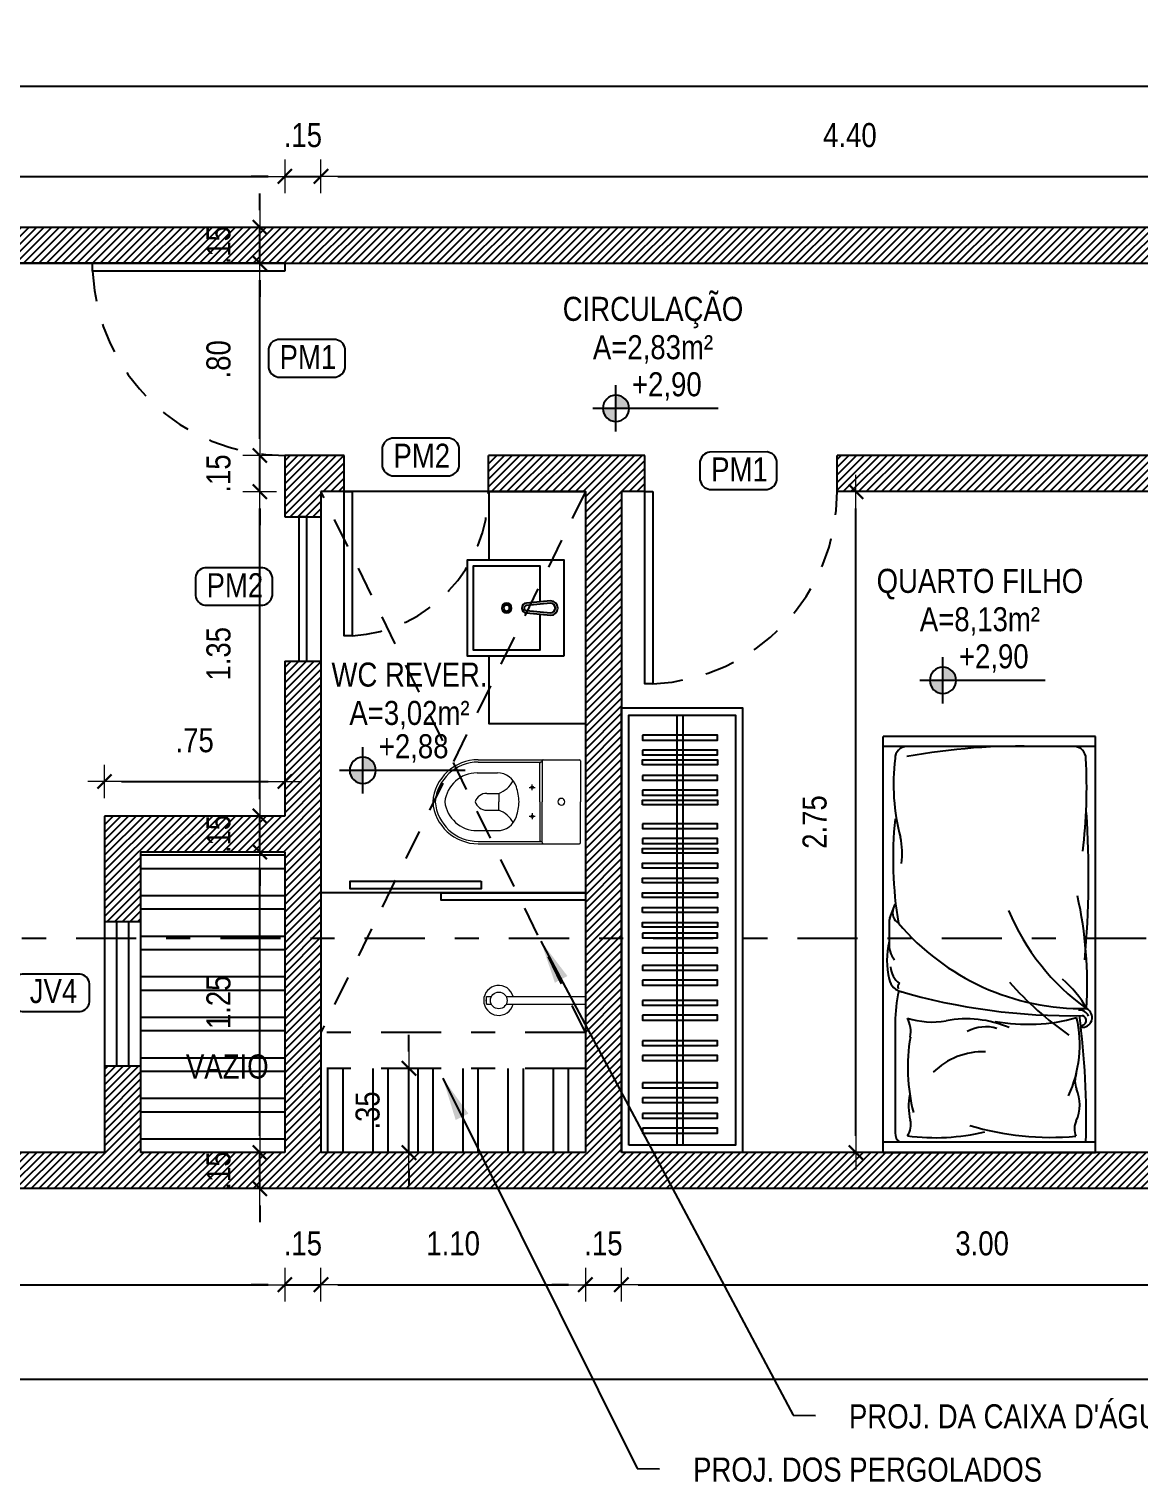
# Model space of a CAD drawing. Extents: x -263 to -176, y -135 to 681.
# Drawn here: x -226.71 to -222.09, y 646.46 to 652.5 of the extents above; entities that cross this region are included whole.
import ezdxf
from ezdxf.enums import TextEntityAlignment as Align

# ---------------------------------------------------------------- set-up
doc = ezdxf.new("R2010")
doc.units = 0
doc.header["$MEASUREMENT"] = 0
doc.header["$PDSIZE"] = -5
doc.linetypes.add('DASHDOT2', pattern=[0.5, 0.25, -0.125, 0, -0.125])
doc.linetypes.add('HIDDEN2', pattern=[0.1875, 0.125, -0.0625])
doc.layers.get('0').update_dxf_attribs({"linetype": 'CONTINUOUS'})
doc.layers.get('Defpoints').update_dxf_attribs({"linetype": 'CONTINUOUS'})
for name, color, linetype in [('003', 3, 'CONTINUOUS'), ('AR-MOB', 252, 'CONTINUOUS'), ('ARREDI_attrezzature', 175, 'CONTINUOUS'), ('COTA', 7, 'CONTINUOUS'), ('DIVERSOS', 1, 'CONTINUOUS'), ('E-hatch', 8, 'CONTINUOUS'), ('E-txt-g', 3, 'CONTINUOUS'), ('LAYER7', 4, 'CONTINUOUS'), ('MOB', 251, 'CONTINUOUS')]:
    doc.layers.add(name, color=color, linetype=linetype)
for name, color, linetype, lineweight in [('E-Cta-W', 7, 'CONTINUOUS', 20), ('E-Lay-9', 9, 'CONTINUOUS', 9), ('E-Pen-C', 4, 'CONTINUOUS', 15), ('E-Pen-G', 3, 'CONTINUOUS', 30), ('E-Txt-W', 7, 'CONTINUOUS', 20)]:
    doc.layers.add(name, color=color, linetype=linetype, lineweight=lineweight)
doc.styles.add('F2', font='swissc.ttf')
doc.styles.add('REG60', font='romans.shx', dxfattribs={"width": 0.8, "height": 0.15})
doc.styles.add('REG80', font='romans.shx', dxfattribs={"width": 0.8, "height": 0.2})
doc.dimstyles.new('DIMENSION-1', dxfattribs={"dimtxt": 0.11, "dimasz": 0.07, "dimexe": 1, "dimexo": 0, "dimgap": 0.12, "dimtad": 1, "dimzin": 7, "dimdsep": 46, "dimtxsty": 'F2', "dimblk1": 'TRACO', "dimblk2": 'TRACO', "dimsah": 1, "dimcen": 1, "dimse1": 1, "dimse2": 1, "dimclrd": 256, "dimclre": 256, "dimclrt": 6, "dimadec": 0, "dimazin": 0, "dimtfac": 1, "dimtix": 1, "dimtmove": 2, "dimatfit": 3, "dimldrblk": 'TRACO', "dimfxl": 1, "dimtolj": 1, "dimtzin": 0, "dimarcsym": 0})
doc.dimstyles.get("Standard").update_dxf_attribs({"dimtxt": 0.18, "dimasz": 0.18, "dimexe": 0.18, "dimexo": 0.0625, "dimgap": 0.09, "dimtad": 0, "dimtih": 1, "dimtoh": 1, "dimdec": 4, "dimzin": 0, "dimdsep": 46, "dimtxsty": 'Standard', "dimcen": 0.09, "dimadec": 0, "dimazin": 0, "dimtfac": 1, "dimtdec": 4, "dimtofl": 0, "dimtmove": 0, "dimatfit": 3, "dimfxl": 1, "dimtolj": 1, "dimtzin": 0, "dimarcsym": 0})

# ---------------------------------------------------------------- blocks, each defined once
blk = doc.blocks.new('TRACO')
at = {"layer": 'E-Pen-C'}
for p, q in [((0, 1), (0, -1)), ((-1, 0), (1, 0))]:
    blk.add_line(p, q, dxfattribs=at)
at = {"layer": 'E-Pen-G'}
blk.add_line((-0.424, -0.424), (0.424, 0.424), dxfattribs=at)
blk = doc.blocks.new('*D386')
at = {"color": 4, "lineweight": -2}
blk.add_line((-228.6213, 647.2806), (-225.7113, 647.2806), dxfattribs=at)
at = {"layer": 'Defpoints', "color": 0, "linetype": 'Continuous'}
for p in [(-228.6913, 647.8305), (-225.6413, 647.8305), (-225.6413, 647.2806)]:
    blk.add_point(p, dxfattribs=at)
at = {"color": 4, "linetype": 'Continuous', "lineweight": -2, "xscale": 0.07, "yscale": 0.07, "zscale": 0.07, "rotation": 180}
blk.add_blockref('TRACO', (-228.6913, 647.2806), dxfattribs=at)
at = {"color": 4, "linetype": 'Continuous', "lineweight": -2, "xscale": 0.07, "yscale": 0.07, "zscale": 0.07}
blk.add_blockref('TRACO', (-225.6413, 647.2806), dxfattribs=at)
at = {"color": 4, "linetype": 'Continuous', "insert": (-227.1663, 647.4519), "char_height": 0.1, "attachment_point": 5, "style": 'F2'}
blk.add_mtext('\\A1;3.05', dxfattribs=at)
blk = doc.blocks.new('*D387')
at = {"color": 4, "lineweight": -2}
for p, q in [((-225.7113, 647.2806), (-225.7813, 647.2806)), ((-225.6413, 647.2806), (-225.4913, 647.2806)), ((-225.4213, 647.2806), (-225.3513, 647.2806))]:
    blk.add_line(p, q, dxfattribs=at)
at = {"layer": 'Defpoints', "color": 0, "linetype": 'Continuous'}
for p in [(-225.6413, 647.8305), (-225.4913, 647.8305), (-225.4913, 647.2806)]:
    blk.add_point(p, dxfattribs=at)
at = {"color": 4, "linetype": 'Continuous', "lineweight": -2, "xscale": 0.07, "yscale": 0.07, "zscale": 0.07}
blk.add_blockref('TRACO', (-225.6413, 647.2806), dxfattribs=at)
at = {"color": 4, "linetype": 'Continuous', "lineweight": -2, "xscale": 0.07, "yscale": 0.07, "zscale": 0.07, "rotation": 180}
blk.add_blockref('TRACO', (-225.4913, 647.2806), dxfattribs=at)
at = {"color": 4, "linetype": 'Continuous', "insert": (-225.5663, 647.452), "char_height": 0.1, "attachment_point": 5, "style": 'F2'}
blk.add_mtext('\\A1;.15', dxfattribs=at)
blk = doc.blocks.new('*D388')
at = {"color": 4, "lineweight": -2}
blk.add_line((-225.4213, 647.2806), (-224.4613, 647.2806), dxfattribs=at)
at = {"layer": 'Defpoints', "color": 0, "linetype": 'Continuous'}
for p in [(-225.4913, 647.8305), (-224.3913, 647.8305), (-224.3913, 647.2806)]:
    blk.add_point(p, dxfattribs=at)
at = {"color": 4, "linetype": 'Continuous', "lineweight": -2, "xscale": 0.07, "yscale": 0.07, "zscale": 0.07, "rotation": 180}
blk.add_blockref('TRACO', (-225.4913, 647.2806), dxfattribs=at)
at = {"color": 4, "linetype": 'Continuous', "lineweight": -2, "xscale": 0.07, "yscale": 0.07, "zscale": 0.07}
blk.add_blockref('TRACO', (-224.3913, 647.2806), dxfattribs=at)
at = {"color": 4, "linetype": 'Continuous', "insert": (-224.9413, 647.452), "char_height": 0.1, "attachment_point": 5, "style": 'F2'}
blk.add_mtext('\\A1;1.10', dxfattribs=at)
blk = doc.blocks.new('*D389')
at = {"color": 4, "lineweight": -2}
for p, q in [((-224.4613, 647.2806), (-224.5313, 647.2806)), ((-224.3913, 647.2806), (-224.2413, 647.2806)), ((-224.1713, 647.2806), (-224.1013, 647.2806))]:
    blk.add_line(p, q, dxfattribs=at)
at = {"layer": 'Defpoints', "color": 0, "linetype": 'Continuous'}
for p in [(-224.3913, 647.8305), (-224.2413, 647.8305), (-224.2413, 647.2806)]:
    blk.add_point(p, dxfattribs=at)
at = {"color": 4, "linetype": 'Continuous', "lineweight": -2, "xscale": 0.07, "yscale": 0.07, "zscale": 0.07}
blk.add_blockref('TRACO', (-224.3913, 647.2806), dxfattribs=at)
at = {"color": 4, "linetype": 'Continuous', "lineweight": -2, "xscale": 0.07, "yscale": 0.07, "zscale": 0.07, "rotation": 180}
blk.add_blockref('TRACO', (-224.2413, 647.2806), dxfattribs=at)
at = {"color": 4, "linetype": 'Continuous', "insert": (-224.3163, 647.452), "char_height": 0.1, "attachment_point": 5, "style": 'F2'}
blk.add_mtext('\\A1;.15', dxfattribs=at)
blk = doc.blocks.new('*D390')
at = {"color": 4, "lineweight": -2}
blk.add_line((-224.1713, 647.2806), (-221.3113, 647.2806), dxfattribs=at)
at = {"layer": 'Defpoints', "color": 0, "linetype": 'Continuous'}
for p in [(-224.2413, 647.8305), (-221.2413, 647.8305), (-221.2413, 647.2806)]:
    blk.add_point(p, dxfattribs=at)
at = {"color": 4, "linetype": 'Continuous', "lineweight": -2, "xscale": 0.07, "yscale": 0.07, "zscale": 0.07, "rotation": 180}
blk.add_blockref('TRACO', (-224.2413, 647.2806), dxfattribs=at)
at = {"color": 4, "linetype": 'Continuous', "lineweight": -2, "xscale": 0.07, "yscale": 0.07, "zscale": 0.07}
blk.add_blockref('TRACO', (-221.2413, 647.2806), dxfattribs=at)
at = {"color": 4, "linetype": 'Continuous', "insert": (-222.7413, 647.4519), "char_height": 0.1, "attachment_point": 5, "style": 'F2'}
blk.add_mtext('\\A1;3.00', dxfattribs=at)
blk = doc.blocks.new('*D404')
at = {"color": 4, "lineweight": -2}
blk.add_line((-228.6213, 651.8916), (-225.7113, 651.8916), dxfattribs=at)
at = {"layer": 'Defpoints', "color": 0, "linetype": 'Continuous'}
for p in [(-225.6413, 651.8916), (-228.6913, 651.5305), (-225.6413, 650.7305)]:
    blk.add_point(p, dxfattribs=at)
at = {"color": 4, "linetype": 'Continuous', "lineweight": -2, "xscale": 0.07, "yscale": 0.07, "zscale": 0.07, "rotation": 180}
blk.add_blockref('TRACO', (-228.6913, 651.8916), dxfattribs=at)
at = {"color": 4, "linetype": 'Continuous', "lineweight": -2, "xscale": 0.07, "yscale": 0.07, "zscale": 0.07}
blk.add_blockref('TRACO', (-225.6413, 651.8916), dxfattribs=at)
at = {"color": 4, "linetype": 'Continuous', "insert": (-227.1663, 652.0628), "char_height": 0.1, "attachment_point": 5, "style": 'F2'}
blk.add_mtext('\\A1;3.05', dxfattribs=at)
blk = doc.blocks.new('*D405')
at = {"color": 4, "lineweight": -2}
for p, q in [((-225.7113, 651.8916), (-225.7813, 651.8916)), ((-225.6413, 651.8916), (-225.4913, 651.8916)), ((-225.4213, 651.8916), (-225.3513, 651.8916))]:
    blk.add_line(p, q, dxfattribs=at)
at = {"layer": 'Defpoints', "color": 0, "linetype": 'Continuous'}
for p in [(-225.4913, 651.8916), (-225.6413, 650.7305), (-225.4913, 650.5805)]:
    blk.add_point(p, dxfattribs=at)
at = {"color": 4, "linetype": 'Continuous', "lineweight": -2, "xscale": 0.07, "yscale": 0.07, "zscale": 0.07}
blk.add_blockref('TRACO', (-225.6413, 651.8916), dxfattribs=at)
at = {"color": 4, "linetype": 'Continuous', "lineweight": -2, "xscale": 0.07, "yscale": 0.07, "zscale": 0.07, "rotation": 180}
blk.add_blockref('TRACO', (-225.4913, 651.8916), dxfattribs=at)
at = {"color": 4, "linetype": 'Continuous', "insert": (-225.5663, 652.0629), "char_height": 0.1, "attachment_point": 5, "style": 'F2'}
blk.add_mtext('\\A1;.15', dxfattribs=at)
blk = doc.blocks.new('*D406')
at = {"color": 4, "lineweight": -2}
blk.add_line((-225.4213, 651.8916), (-221.1613, 651.8916), dxfattribs=at)
at = {"layer": 'Defpoints', "color": 0, "linetype": 'Continuous'}
for p in [(-221.0913, 651.8916), (-225.4913, 650.5805), (-221.0913, 649.9305)]:
    blk.add_point(p, dxfattribs=at)
at = {"color": 4, "linetype": 'Continuous', "lineweight": -2, "xscale": 0.07, "yscale": 0.07, "zscale": 0.07, "rotation": 180}
blk.add_blockref('TRACO', (-225.4913, 651.8916), dxfattribs=at)
at = {"color": 4, "linetype": 'Continuous', "lineweight": -2, "xscale": 0.07, "yscale": 0.07, "zscale": 0.07}
blk.add_blockref('TRACO', (-221.0913, 651.8916), dxfattribs=at)
at = {"color": 4, "linetype": 'Continuous', "insert": (-223.2913, 652.0628), "char_height": 0.1, "attachment_point": 5, "style": 'F2'}
blk.add_mtext('\\A1;4.40', dxfattribs=at)
blk = doc.blocks.new('*D413')
at = {"color": 4, "lineweight": -2}
blk.add_line((-228.7713, 652.2677), (-213.2113, 652.2677), dxfattribs=at)
at = {"layer": 'Defpoints', "color": 0, "linetype": 'Continuous'}
for p in [(-213.1413, 652.2677), (-228.8413, 651.6805), (-213.1413, 651.6805)]:
    blk.add_point(p, dxfattribs=at)
at = {"color": 4, "linetype": 'Continuous', "lineweight": -2, "xscale": 0.07, "yscale": 0.07, "zscale": 0.07, "rotation": 180}
blk.add_blockref('TRACO', (-228.8413, 652.2677), dxfattribs=at)
at = {"color": 4, "linetype": 'Continuous', "lineweight": -2, "xscale": 0.07, "yscale": 0.07, "zscale": 0.07}
blk.add_blockref('TRACO', (-213.1413, 652.2677), dxfattribs=at)
at = {"color": 4, "linetype": 'Continuous', "insert": (-220.9913, 652.439), "char_height": 0.1, "attachment_point": 5, "style": 'F2'}
blk.add_mtext('\\A1;15.70', dxfattribs=at)
blk = doc.blocks.new('*D414')
at = {"color": 4, "lineweight": -2}
blk.add_line((-213.2113, 646.8867), (-228.7713, 646.8867), dxfattribs=at)
at = {"layer": 'Defpoints', "color": 0, "linetype": 'Continuous'}
for p in [(-228.8413, 647.6805), (-213.1413, 647.6805), (-228.8413, 646.8867)]:
    blk.add_point(p, dxfattribs=at)
at = {"color": 4, "linetype": 'Continuous', "lineweight": -2, "xscale": 0.07, "yscale": 0.07, "zscale": 0.07, "rotation": 180}
blk.add_blockref('TRACO', (-228.8413, 646.8867), dxfattribs=at)
at = {"color": 4, "linetype": 'Continuous', "lineweight": -2, "xscale": 0.07, "yscale": 0.07, "zscale": 0.07}
blk.add_blockref('TRACO', (-213.1413, 646.8867), dxfattribs=at)
at = {"color": 4, "linetype": 'Continuous', "insert": (-220.9913, 647.058), "char_height": 0.1, "attachment_point": 5, "style": 'F2'}
blk.add_mtext('\\A1;15.70', dxfattribs=at)
blk = doc.blocks.new('vaso-s')
at = {"color": 8}
for start, end in [(0, 180), (180, 0)]:
    blk.add_arc((0.08, 0), 0.0143, start, end, dxfattribs=at)
at = {"layer": 'E-Lay-9', "color": 8}
for p, q in [((0, 0.17), (0, 0)), ((0.4256, 0.175), (0.005, 0.175)), ((0.16, 0.17), (0.16, 0.17)), ((0.16, 0.17), (0.16, 0)), ((0.4256, 0.165), (0.165, 0.165)), ((0.17, 0), (0.17, 0.16)), ((0.2013, 0.0479), (0.2013, 0.0722)), ((0.4306, 0.12), (0.3459, 0.12)), ((0.2134, 0.06), (0.1891, 0.06)), ((0.3406, 0.035), (0.3406, 0)), ((0.3906, 0.035), (0.3406, 0.035)), ((0, -0.17), (0, 0)), ((0.16, -0.17), (0.16, 0)), ((0.17, 0), (0.17, -0.1601)), ((0.2134, -0.06), (0.1891, -0.06)), ((0.2013, -0.0479), (0.2013, -0.0722)), ((0.3406, -0.035), (0.3406, 0)), ((0.3906, -0.035), (0.3406, -0.035)), ((0.4306, -0.12), (0.3459, -0.12)), ((0.4256, -0.175), (0.005, -0.175)), ((0.16, -0.17), (0.16, -0.17)), ((0.4256, -0.165), (0.165, -0.165))]:
    blk.add_line(p, q, dxfattribs=at)
for centre in [(0.2013, 0.06), (0.2013, -0.06)]:
    blk.add_circle(centre, 0.005, dxfattribs=at)
for centre, radius, start, end in [((0.005, 0.17), 0.005, 90, 180), ((0.155, 0.17), 0.005, 0, 90), ((0.165, 0.17), 0.00495, 180, 270), ((0.165, 0.16), 0.00495, 0, 90), ((0.4256, -0.015), 0.19, 4.52806, 90), ((0.4256, -0.015), 0.18, 4.78019, 90), ((0.518, -0.015), 0.2624, 163.03545, 176.7233), ((0.3459, 0.0375), 0.0825, 90, 163.03545), ((0.3754, 0.1358), 0.1066, 206.93947, 250.96472), ((0.4306, -0.015), 0.135, 6.37937, 90), ((0.3906, -0.015), 0.05, 17.4576, 90), ((0.518, 0.015), 0.2624, 183.2767, 196.96455), ((0.3754, -0.1358), 0.1066, 109.03528, 153.06053), ((0.3906, 0.015), 0.05, 270, 342.5424), ((0.4256, 0.015), 0.19, 270, 355.47194), ((0.4256, 0.015), 0.18, 270, 355.21981), ((0.4306, 0.015), 0.135, 270, 353.62063), ((0.3459, -0.0375), 0.0825, 196.96455, 270), ((0.005, -0.17), 0.005, 180, 270), ((0.155, -0.17), 0.005, 270, 0), ((0.165, -0.17), 0.00495, 90, 180), ((0.165, -0.1601), 0.00495, 270, 0)]:
    blk.add_arc(centre, radius, start, end, dxfattribs=at)
blk = doc.blocks.new('Chuveiro')
at = {"layer": 'E-Lay-9', "color": 8}
for p, q in [((-0.0311, 0.0156), (-0.3604, 0.0156)), ((0.0509, 0.0156), (0.0311, 0.0156)), ((0.0509, 0.0156), (0.0509, -0.0156)), ((-0.0311, -0.0156), (-0.3604, -0.0156)), ((0.0509, -0.0156), (0.0311, -0.0156))]:
    blk.add_line(p, q, dxfattribs=at)
blk.add_circle((0, 0), 0.0348, dxfattribs=at)
for centre, radius, start, end in [((0, 0), 0.0624, 194.4775, 165.5225), ((0.0093, 0), 0.0444, 339.42663, 20.57337)]:
    blk.add_arc(centre, radius, start, end, dxfattribs=at)
blk = doc.blocks.new('CUBA QUADRADA-flat-4-flat-1')
at = {"layer": 'MOB'}
blk.add_lwpolyline([(0, -0.2), (0.4, -0.2), (0.4, 0.2), (0, 0.2)], close=True, dxfattribs=at)
blk.add_lwpolyline([(0.1, -0.0255), (0.1, -0.175), (0.375, -0.175), (0.375, 0.175), (0.1, 0.175), (0.1, 0.0255)], dxfattribs=at)
for points in [[(0.155, -0.02), (0.055, -0.03, -1), (0.055, 0.03), (0.155, 0.02, -1)], [(0.155, -0.01), (0.055, -0.02, -1), (0.055, 0.02), (0.155, 0.01, -1)]]:
    blk.add_lwpolyline(points, format="xyb", close=True, dxfattribs=at)
for radius in [0.02, 0.0125]:
    blk.add_circle((0.2375, 0), radius, dxfattribs=at)
blk = doc.blocks.new('*D430')
at = {"color": 4, "lineweight": -2}
for p, q in [((-225.1255, 648.2505), (-225.1255, 648.3205)), ((-225.1255, 647.8305), (-225.1255, 648.1805)), ((-225.1255, 647.7605), (-225.1255, 647.6905))]:
    blk.add_line(p, q, dxfattribs=at)
at = {"layer": 'Defpoints', "color": 0, "linetype": 'Continuous'}
for p in [(-225.4913, 648.1805), (-225.1255, 648.1805), (-225.4913, 647.8305)]:
    blk.add_point(p, dxfattribs=at)
at = {"color": 4, "linetype": 'Continuous', "lineweight": -2, "xscale": 0.07, "yscale": 0.07, "zscale": 0.07}
for p, rotation in [((-225.1255, 648.1805), 270), ((-225.1255, 647.8305), 90)]:
    blk.add_blockref('TRACO', p, dxfattribs=dict(at, rotation=rotation))
at = {"color": 4, "linetype": 'Continuous', "insert": (-225.2967, 648.0055), "char_height": 0.1, "attachment_point": 5, "rotation": 90, "style": 'F2'}
blk.add_mtext('\\A1;.35', dxfattribs=at)
blk = doc.blocks.new('TXT-AMB75')
at = {"layer": 'E-txt-g', "style": 'REG80', "width": 0.8, "flags": 8}
blk.add_attdef('TXT', text='', height=0.2, dxfattribs=at).set_placement((0.0055, 0.2964), align=Align.CENTER)
at = {"layer": 'E-Txt-W', "style": 'REG60', "width": 0.8, "flags": 8}
blk.add_attdef('TXT', text='', height=0.15, dxfattribs=at).set_placement((0.0055, 0.0271), align=Align.CENTER)
blk = doc.blocks.new('NIVEL')
at = {"layer": 'DIVERSOS'}
h = blk.add_hatch(color=7, dxfattribs=at)
h.paths.add_polyline_path([(0, 0.137, 0.414214), (-0.137, 0), (0, 0)])
h.paths.add_polyline_path([(0, 0), (0, -0.137, 0.414214), (0.137, 0)])
at = {"layer": 'DIVERSOS', "color": 7}
for p, q in [((0, 0.242), (0, -0.242)), ((1.067, 0), (-0.242, 0))]:
    blk.add_line(p, q, dxfattribs=at)
blk.add_circle((0, 0), 0.137, dxfattribs=at)
blk = doc.blocks.new('*D321')
at = {"color": 4, "lineweight": -2}
blk.add_line((-223.2662, 647.9005), (-223.2662, 650.5105), dxfattribs=at)
at = {"layer": 'Defpoints', "color": 0, "linetype": 'Continuous'}
for p in [(-223.2662, 650.5805), (-223.1144, 650.5805), (-223.1529, 647.8305)]:
    blk.add_point(p, dxfattribs=at)
at = {"color": 4, "linetype": 'Continuous', "lineweight": -2, "xscale": 0.07, "yscale": 0.07, "zscale": 0.07}
for p, rotation in [((-223.2662, 650.5805), 90), ((-223.2662, 647.8305), 270)]:
    blk.add_blockref('TRACO', p, dxfattribs=dict(at, rotation=rotation))
at = {"color": 4, "linetype": 'Continuous', "insert": (-223.4376, 649.2055), "char_height": 0.1, "attachment_point": 5, "rotation": 90, "style": 'F2'}
blk.add_mtext('\\A1;2.75', dxfattribs=at)
blk = doc.blocks.new('*D533')
at = {"color": 4, "lineweight": -2}
for p, q in [((-225.7454, 647.9005), (-225.7454, 647.9705)), ((-225.7454, 647.6805), (-225.7454, 647.8305)), ((-225.7454, 647.6105), (-225.7454, 647.5405))]:
    blk.add_line(p, q, dxfattribs=at)
at = {"layer": 'Defpoints', "color": 0, "linetype": 'Continuous'}
for p in [(-225.7566, 647.8305), (-225.7454, 647.8305), (-225.7566, 647.6805)]:
    blk.add_point(p, dxfattribs=at)
at = {"color": 4, "linetype": 'Continuous', "lineweight": -2, "xscale": 0.07, "yscale": 0.07, "zscale": 0.07}
for p, rotation in [((-225.7454, 647.8305), 270), ((-225.7454, 647.6805), 90)]:
    blk.add_blockref('TRACO', p, dxfattribs=dict(at, rotation=rotation))
at = {"color": 4, "linetype": 'Continuous', "insert": (-225.9168, 647.7555), "char_height": 0.1, "attachment_point": 5, "rotation": 90, "style": 'F2'}
blk.add_mtext('\\A1;.15', dxfattribs=at)
blk = doc.blocks.new('*D534')
at = {"color": 4, "lineweight": -2}
blk.add_line((-225.7454, 647.9005), (-225.7454, 649.0105), dxfattribs=at)
at = {"layer": 'Defpoints', "color": 0, "linetype": 'Continuous'}
for p in [(-225.7454, 649.0805), (-225.6413, 649.0805), (-225.7566, 647.8305)]:
    blk.add_point(p, dxfattribs=at)
at = {"color": 4, "linetype": 'Continuous', "lineweight": -2, "xscale": 0.07, "yscale": 0.07, "zscale": 0.07}
for p, rotation in [((-225.7454, 649.0805), 90), ((-225.7454, 647.8305), 270)]:
    blk.add_blockref('TRACO', p, dxfattribs=dict(at, rotation=rotation))
at = {"color": 4, "linetype": 'Continuous', "insert": (-225.9168, 648.4555), "char_height": 0.1, "attachment_point": 5, "rotation": 90, "style": 'F2'}
blk.add_mtext('\\A1;1.25', dxfattribs=at)
blk = doc.blocks.new('*D535')
at = {"color": 4, "lineweight": -2}
for p, q in [((-225.7454, 649.3005), (-225.7454, 649.3705)), ((-225.7454, 649.0805), (-225.7454, 649.2305)), ((-225.7454, 649.0105), (-225.7454, 648.9405))]:
    blk.add_line(p, q, dxfattribs=at)
at = {"layer": 'Defpoints', "color": 0, "linetype": 'Continuous'}
for p in [(-225.7454, 649.2305), (-225.6413, 649.2305), (-225.6413, 649.0805)]:
    blk.add_point(p, dxfattribs=at)
at = {"color": 4, "linetype": 'Continuous', "lineweight": -2, "xscale": 0.07, "yscale": 0.07, "zscale": 0.07}
for p, rotation in [((-225.7454, 649.2305), 270), ((-225.7454, 649.0805), 90)]:
    blk.add_blockref('TRACO', p, dxfattribs=dict(at, rotation=rotation))
at = {"color": 4, "linetype": 'Continuous', "insert": (-225.9168, 649.1555), "char_height": 0.1, "attachment_point": 5, "rotation": 90, "style": 'F2'}
blk.add_mtext('\\A1;.15', dxfattribs=at)
blk = doc.blocks.new('*D536')
at = {"color": 4, "lineweight": -2}
blk.add_line((-225.7454, 649.3005), (-225.7454, 650.5105), dxfattribs=at)
at = {"layer": 'Defpoints', "color": 0, "linetype": 'Continuous'}
for p in [(-225.7454, 650.5805), (-225.4913, 650.5805), (-225.6413, 649.2305)]:
    blk.add_point(p, dxfattribs=at)
at = {"color": 4, "linetype": 'Continuous', "lineweight": -2, "xscale": 0.07, "yscale": 0.07, "zscale": 0.07}
for p, rotation in [((-225.7454, 650.5805), 90), ((-225.7454, 649.2305), 270)]:
    blk.add_blockref('TRACO', p, dxfattribs=dict(at, rotation=rotation))
at = {"color": 4, "linetype": 'Continuous', "insert": (-225.9168, 649.9055), "char_height": 0.1, "attachment_point": 5, "rotation": 90, "style": 'F2'}
blk.add_mtext('\\A1;1.35', dxfattribs=at)
blk = doc.blocks.new('*D537')
at = {"color": 4, "lineweight": -2}
for p, q in [((-225.7454, 650.8005), (-225.7454, 650.8705)), ((-225.7454, 650.5805), (-225.7454, 650.7305)), ((-225.7454, 650.5105), (-225.7454, 650.4405))]:
    blk.add_line(p, q, dxfattribs=at)
at = {"layer": 'Defpoints', "color": 0, "linetype": 'Continuous'}
for p in [(-225.7454, 650.7305), (-225.5179, 650.7305), (-225.4913, 650.5805)]:
    blk.add_point(p, dxfattribs=at)
at = {"color": 4, "linetype": 'Continuous', "lineweight": -2, "xscale": 0.07, "yscale": 0.07, "zscale": 0.07}
for p, rotation in [((-225.7454, 650.7305), 270), ((-225.7454, 650.5805), 90)]:
    blk.add_blockref('TRACO', p, dxfattribs=dict(at, rotation=rotation))
at = {"color": 4, "linetype": 'Continuous', "insert": (-225.9168, 650.6555), "char_height": 0.1, "attachment_point": 5, "rotation": 90, "style": 'F2'}
blk.add_mtext('\\A1;.15', dxfattribs=at)
blk = doc.blocks.new('*D538')
at = {"color": 4, "lineweight": -2}
blk.add_line((-225.7454, 650.8005), (-225.7454, 651.4605), dxfattribs=at)
at = {"layer": 'Defpoints', "color": 0, "linetype": 'Continuous'}
for p in [(-225.7454, 651.5305), (-225.6413, 651.5305), (-225.5179, 650.7305)]:
    blk.add_point(p, dxfattribs=at)
at = {"color": 4, "linetype": 'Continuous', "lineweight": -2, "xscale": 0.07, "yscale": 0.07, "zscale": 0.07}
for p, rotation in [((-225.7454, 651.5305), 90), ((-225.7454, 650.7305), 270)]:
    blk.add_blockref('TRACO', p, dxfattribs=dict(at, rotation=rotation))
at = {"color": 4, "linetype": 'Continuous', "insert": (-225.9168, 651.1305), "char_height": 0.1, "attachment_point": 5, "rotation": 90, "style": 'F2'}
blk.add_mtext('\\A1;.80', dxfattribs=at)
blk = doc.blocks.new('*D539')
at = {"color": 4, "lineweight": -2}
for p, q in [((-225.7454, 651.7505), (-225.7454, 651.8205)), ((-225.7454, 651.5305), (-225.7454, 651.6805)), ((-225.7454, 651.4605), (-225.7454, 651.3905))]:
    blk.add_line(p, q, dxfattribs=at)
at = {"layer": 'Defpoints', "color": 0, "linetype": 'Continuous'}
for p in [(-225.7454, 651.6805), (-225.6413, 651.6805), (-225.6413, 651.5305)]:
    blk.add_point(p, dxfattribs=at)
at = {"color": 4, "linetype": 'Continuous', "lineweight": -2, "xscale": 0.07, "yscale": 0.07, "zscale": 0.07}
for p, rotation in [((-225.7454, 651.6805), 270), ((-225.7454, 651.5305), 90)]:
    blk.add_blockref('TRACO', p, dxfattribs=dict(at, rotation=rotation))
at = {"color": 4, "linetype": 'Continuous', "insert": (-225.9168, 651.6055), "char_height": 0.1, "attachment_point": 5, "rotation": 90, "style": 'F2'}
blk.add_mtext('\\A1;.15', dxfattribs=at)
blk = doc.blocks.new('*D540')
at = {"color": 4, "lineweight": -2}
blk.add_line((-226.3213, 649.3742), (-225.7113, 649.3742), dxfattribs=at)
at = {"layer": 'Defpoints', "color": 0, "linetype": 'Continuous'}
for p in [(-225.6413, 649.3742), (-226.3913, 649.2305), (-225.6413, 649.2305)]:
    blk.add_point(p, dxfattribs=at)
at = {"color": 4, "linetype": 'Continuous', "lineweight": -2, "xscale": 0.07, "yscale": 0.07, "zscale": 0.07, "rotation": 180}
blk.add_blockref('TRACO', (-226.3913, 649.3742), dxfattribs=at)
at = {"color": 4, "linetype": 'Continuous', "lineweight": -2, "xscale": 0.07, "yscale": 0.07, "zscale": 0.07}
blk.add_blockref('TRACO', (-225.6413, 649.3742), dxfattribs=at)
at = {"color": 4, "linetype": 'Continuous', "insert": (-226.0163, 649.5452), "char_height": 0.1, "attachment_point": 5, "style": 'F2'}
blk.add_mtext('\\A1;.75', dxfattribs=at)

msp = doc.modelspace()

# ---------------------------------------------------------------- hatches: boundary and pattern name
at = {"linetype": 'HIDDEN2'}
h = msp.add_hatch(dxfattribs=at)
h.set_pattern_fill('ANSI32', color=8, scale=0.45, angle=135, style=0)
h.paths.add_polyline_path([(-225.6413, 649.0805), (-226.2413, 649.0805), (-226.2413, 648.7917), (-226.2413, 648.7206), (-225.6413, 648.7206)])
h.paths.add_polyline_path([(-225.6413, 648.7206), (-226.2413, 648.7206), (-226.2413, 648.1917), (-226.2413, 647.8305), (-225.6413, 647.8305)])
h.paths.add_polyline_path([(-225.8115, 648.3131), (-225.8115, 648.595), (-226.0209, 648.595), (-226.0209, 648.3131)], flags=24)
h.paths.add_polyline_path([(-226.0788, 648.1098), (-225.7175, 648.1098), (-225.7175, 648.267), (-226.0788, 648.267)], flags=24)
h = msp.add_hatch(dxfattribs=at)
h.set_pattern_fill('ANSI32', color=8, scale=0.5, angle=45, style=0)
h.set_pattern_definition([(90, (-5.337, -84.47199), (-0.1875, 3e-17), []), (90, (-5.2745, -84.40949), (-0.1875, 3e-17), [])])
h.paths.add_polyline_path([(-225.4913, 648.1805), (-225.4913, 647.8305), (-224.3913, 647.8305), (-224.3913, 648.1805)])
h.paths.add_polyline_path([(-225.1914, 647.8959), (-225.1914, 648.1116), (-225.4008, 648.1116), (-225.4008, 647.8959)], flags=24)
at = {"layer": 'E-hatch'}
h = msp.add_hatch(dxfattribs=at)
h.set_pattern_fill('ANSI31', color=256, scale=0.18, style=0)
h.paths.add_polyline_path([(-219.7895, 651.5305), (-219.7895, 651.6805), (-228.8413, 651.6805), (-228.8413, 650.5805), (-228.6913, 650.5805), (-228.6913, 651.5305), (-226.841, 651.5305), (-225.6413, 651.5305)])
h.paths.add_polyline_path([(-228.6913, 648.7206), (-228.6913, 648.7805), (-228.8413, 648.7805), (-228.8413, 648.7206)])
h = msp.add_hatch(dxfattribs=at)
h.set_pattern_fill('ANSI31', color=256, scale=0.18, style=0)
h.paths.add_polyline_path([(-223.3441, 650.7305), (-223.3441, 650.5805), (-221.9913, 650.5805, -0.383649), (-221.2413, 649.9305), (-221.2413, 649.1805), (-221.0913, 649.1805), (-221.0913, 649.3305), (-221.0913, 649.9305, 0.389175), (-221.9913, 650.7305)])
h.paths.add_polyline_path([(-220.1413, 649.1805), (-220.1413, 649.3305), (-220.2913, 649.3305), (-220.2913, 649.1805)])
h.paths.add_polyline_path([(-219.7895, 647.6805), (-219.7895, 647.8305), (-220.1413, 647.8305), (-221.0913, 647.8305), (-224.2413, 647.8305), (-224.2413, 648.7206), (-224.3913, 648.7206), (-224.3913, 647.8305), (-225.4913, 647.8305), (-225.4913, 648.7206), (-225.6413, 648.7206), (-225.6413, 648.6782), (-225.6413, 647.8305), (-228.6913, 647.8305), (-228.6913, 648.7206), (-228.8413, 648.7206), (-228.8413, 647.6805)])
h.paths.add_polyline_path([(-224.3913, 648.7206), (-224.2413, 648.7206), (-224.2413, 649.6807), (-224.2413, 650.5805), (-224.1441, 650.5805), (-224.1441, 650.7305), (-224.7946, 650.7305), (-224.7946, 650.5805), (-224.3913, 650.5805), (-224.3913, 649.6134)])
h.paths.add_polyline_path([(-225.6413, 648.7206), (-225.4913, 648.7206), (-225.4913, 649.875), (-225.6413, 649.875)])
h.paths.add_polyline_path([(-225.6413, 650.475), (-225.4913, 650.475), (-225.4913, 650.5805), (-225.3946, 650.5805), (-225.3946, 650.7305), (-225.6413, 650.7305)])
h = msp.add_hatch(dxfattribs=at)
h.set_pattern_fill('ANSI31', color=256, scale=0.18, style=0)
h.paths.add_polyline_path([(-226.2413, 649.0805), (-225.8464, 649.0805), (-225.8464, 649.2305), (-226.3913, 649.2305), (-226.3913, 648.7917), (-226.2413, 648.7917)])
h.paths.add_polyline_path([(-225.7869, 649.2305), (-225.8464, 649.2305), (-225.8464, 649.0805), (-225.7869, 649.0805)])
h.paths.add_polyline_path([(-225.7442, 649.2305), (-225.7869, 649.2305), (-225.7869, 649.0805), (-225.7442, 649.0805)])
h.paths.add_polyline_path([(-225.7003, 649.1936), (-225.7003, 649.2305), (-225.7345, 649.2305), (-225.7345, 649.168), (-225.7259, 649.168)], flags=17)
h.paths.add_polyline_path([(-225.6413, 649.2305), (-225.7003, 649.2305), (-225.7003, 649.1936), (-225.7259, 649.168), (-225.7345, 649.168), (-225.7345, 649.2305), (-225.7442, 649.2305), (-225.7442, 649.0805), (-225.6413, 649.0805)])
h.paths.add_polyline_path([(-226.2413, 648.1917), (-226.3913, 648.1917), (-226.3913, 647.8305), (-226.2413, 647.8305)])

# ---------------------------------------------------------------- linework, layer by layer
at = {"color": 5, "linetype": 'Continuous'}
for p, q in [((-228.8413, 651.6805), (-213.1413, 651.6805)), ((-228.6913, 651.5305), (-216.1413, 651.5305)), ((-225.6413, 651.5305), (-228.6913, 651.5305)), ((-225.6413, 650.7305), (-225.6413, 650.475)), ((-225.3946, 650.7305), (-225.6413, 650.7305)), ((-225.3946, 650.5805), (-225.3946, 650.7305)), ((-224.1441, 650.7305), (-224.7946, 650.7305)), ((-224.7946, 650.5805), (-224.7946, 650.7305)), ((-224.1441, 650.5805), (-224.1441, 650.7305)), ((-221.9913, 650.7305), (-223.3441, 650.7305)), ((-223.3441, 650.5805), (-223.3441, 650.7305)), ((-225.4913, 650.5805), (-225.4913, 650.475)), ((-225.3946, 650.5805), (-225.4913, 650.5805)), ((-224.3913, 650.5805), (-224.7946, 650.5805)), ((-224.3913, 650.5805), (-224.3913, 647.8305)), ((-224.1441, 650.5805), (-224.2413, 650.5805)), ((-224.2413, 650.5805), (-224.2413, 647.8305)), ((-221.9913, 650.5805), (-223.3441, 650.5805)), ((-225.6413, 650.475), (-225.4913, 650.475)), ((-225.6413, 649.875), (-225.6413, 649.2305)), ((-225.6413, 649.875), (-225.4913, 649.875)), ((-225.4913, 649.875), (-225.4913, 647.8305)), ((-225.6413, 649.2305), (-226.3913, 649.2305)), ((-226.3913, 649.2305), (-226.3913, 648.7917)), ((-225.6413, 649.0805), (-226.2413, 649.0805)), ((-226.2413, 649.0805), (-226.2413, 648.7917)), ((-225.6413, 649.0805), (-225.6413, 647.8305)), ((-226.3913, 648.7917), (-226.2413, 648.7917)), ((-226.3913, 648.1917), (-226.3913, 648.1917)), ((-226.3913, 648.1917), (-226.2413, 648.1917)), ((-226.3913, 648.1917), (-226.3913, 647.8305)), ((-226.2413, 648.1917), (-226.2413, 647.8305)), ((-226.3913, 647.8305), (-228.6913, 647.8305)), ((-225.6413, 647.8305), (-226.2413, 647.8305)), ((-224.3913, 647.8305), (-225.4913, 647.8305)), ((-221.0913, 647.8305), (-224.2413, 647.8305)), ((-213.1413, 647.6805), (-228.8413, 647.6805))]:
    msp.add_line(p, q, dxfattribs=at)
at = {"color": 8, "linetype": 'HIDDEN2'}
for p, q in [((-224.3913, 648.3305), (-225.4913, 650.5805)), ((-224.3913, 650.5805), (-225.4913, 648.3305))]:
    msp.add_line(p, q, dxfattribs=at)
at = {"color": 8, "linetype": 'Continuous'}
for p, q in [((-224.7946, 650.5805), (-225.3946, 650.5805)), ((-225.4913, 650.475), (-225.4913, 649.875)), ((-226.3913, 648.7917), (-226.3913, 648.1917)), ((-226.2413, 648.7917), (-226.2413, 648.1917))]:
    msp.add_line(p, q, dxfattribs=at)
at = {"color": 8}
msp.add_line((-224.3913, 648.9105), (-225.4913, 648.9105), dxfattribs=at)
at = {"color": 7, "linetype": 'Continuous'}
for p, q in [((-226.3413, 648.7917), (-226.3413, 648.1917)), ((-226.2913, 648.7917), (-226.2913, 648.1917))]:
    msp.add_line(p, q, dxfattribs=at)
at = {"color": 2, "linetype": 'DASHDOT2'}
msp.add_line((-210.0595, 648.7206), (-247.4084, 648.7206), dxfattribs=at)
at = {"color": 8, "linetype": 'DASHDOT2'}
for p, q in [((-224.3913, 648.3305), (-225.4913, 648.3305)), ((-224.3913, 648.1805), (-225.4913, 648.1805))]:
    msp.add_line(p, q, dxfattribs=at)
at = {"color": 7, "linetype": 'Continuous'}
for points in [[(-225.6413, 651.4967), (-226.441, 651.4967), (-226.441, 651.5305), (-225.6413, 651.5305)], [(-225.3608, 650.5805), (-225.3608, 649.9808), (-225.3946, 649.9808), (-225.3946, 650.5805)], [(-224.1103, 650.5805), (-224.1103, 649.7808), (-224.1441, 649.7808), (-224.1441, 650.5805)], [(-225.5494, 649.8753), (-225.5494, 650.475), (-225.5832, 650.475), (-225.5832, 649.8753)]]:
    msp.add_lwpolyline(points, close=True, dxfattribs=at)
at = {"color": 8}
msp.add_lwpolyline([(-224.7913, 650.2958), (-224.7913, 650.5805), (-224.3913, 650.5805), (-224.3913, 649.6134), (-224.7913, 649.6134), (-224.7913, 649.8958)], dxfattribs=at)
for points in [[(-224.2413, 647.8305), (-224.2413, 649.6807), (-223.7373, 649.6807), (-223.7373, 647.8305)], [(-224.2113, 647.8605), (-224.2113, 649.6507), (-223.7673, 649.6507), (-223.7673, 647.8605)]]:
    msp.add_lwpolyline(points, close=True, dxfattribs=at)
at = {"color": 7}
for points in [[(-224.8245, 648.9597), (-224.8245, 648.9273), (-225.3699, 648.9273), (-225.3699, 648.9597)], [(-224.3913, 648.9105), (-224.3913, 648.8798), (-224.9913, 648.8798), (-224.9913, 648.9105)]]:
    msp.add_lwpolyline(points, close=True, dxfattribs=at)
at = {"color": 8, "linetype": 'HIDDEN2'}
for centre, radius, start, end in [((-225.6409, 651.5313), 0.8008, 182.47713, 269.97704), ((-225.3959, 650.581), 0.6012, 273.34312, 359.95262), ((-224.1449, 650.5808), 0.8008, 272.47713, 359.97704)]:
    msp.add_arc(centre, radius, start, end, dxfattribs=at)
at = {"layer": '003', "color": 8, "ltscale": 0.5}
for p, q in [((-224.0097, 647.8605), (-224.0097, 649.6507)), ((-223.9847, 647.8605), (-223.9847, 649.6507))]:
    msp.add_line(p, q, dxfattribs=at)
for points in [[(-224.1538, 649.5666), (-224.1538, 649.5466), (-223.8419, 649.5466), (-223.8419, 649.5666)], [(-224.1538, 649.5051), (-224.1538, 649.4851), (-223.8419, 649.4851), (-223.8419, 649.5051)], [(-224.1538, 649.4441), (-224.1538, 649.4641), (-223.8419, 649.4641), (-223.8419, 649.4441)], [(-224.1538, 649.3992), (-224.1538, 649.3792), (-223.8419, 649.3792), (-223.8419, 649.3992)], [(-224.1538, 649.3376), (-224.1538, 649.3176), (-223.8419, 649.3176), (-223.8419, 649.3376)], [(-224.1538, 649.2766), (-224.1538, 649.2966), (-223.8419, 649.2966), (-223.8419, 649.2766)], [(-224.1538, 649.1983), (-224.1538, 649.1783), (-223.8419, 649.1783), (-223.8419, 649.1983)], [(-224.1538, 649.1367), (-224.1538, 649.1167), (-223.8419, 649.1167), (-223.8419, 649.1367)], [(-224.1538, 649.0758), (-224.1538, 649.0958), (-223.8419, 649.0958), (-223.8419, 649.0758)], [(-224.1538, 649.0142), (-224.1538, 649.0342), (-223.8419, 649.0342), (-223.8419, 649.0142)], [(-224.1538, 648.9526), (-224.1538, 648.9726), (-223.8419, 648.9726), (-223.8419, 648.9526)], [(-224.1538, 648.8911), (-224.1538, 648.9111), (-223.8419, 648.9111), (-223.8419, 648.8911)], [(-224.1538, 648.8295), (-224.1538, 648.8495), (-223.8419, 648.8495), (-223.8419, 648.8295)], [(-224.1538, 648.7679), (-224.1538, 648.7879), (-223.8419, 648.7879), (-223.8419, 648.7679)], [(-224.1538, 648.7436), (-224.1538, 648.7236), (-223.8419, 648.7236), (-223.8419, 648.7436)], [(-224.1538, 648.682), (-224.1538, 648.662), (-223.8419, 648.662), (-223.8419, 648.682)], [(-224.1538, 648.6089), (-224.1538, 648.5889), (-223.8419, 648.5889), (-223.8419, 648.6089)], [(-224.1538, 648.5474), (-224.1538, 648.5274), (-223.8419, 648.5274), (-223.8419, 648.5474)], [(-224.1538, 648.4632), (-224.1538, 648.4432), (-223.8419, 648.4432), (-223.8419, 648.4632)], [(-224.1538, 648.4016), (-224.1538, 648.3816), (-223.8419, 648.3816), (-223.8419, 648.4016)], [(-224.1538, 648.2952), (-224.1538, 648.2752), (-223.8419, 648.2752), (-223.8419, 648.2952)], [(-224.1538, 648.2336), (-224.1538, 648.2136), (-223.8419, 648.2136), (-223.8419, 648.2336)], [(-224.1538, 648.1199), (-224.1538, 648.0999), (-223.8419, 648.0999), (-223.8419, 648.1199)], [(-224.1538, 648.0583), (-224.1538, 648.0383), (-223.8419, 648.0383), (-223.8419, 648.0583)], [(-224.1538, 647.9933), (-224.1538, 647.9733), (-223.8419, 647.9733), (-223.8419, 647.9933)], [(-224.1538, 647.9317), (-224.1538, 647.9117), (-223.8419, 647.9117), (-223.8419, 647.9317)]]:
    msp.add_lwpolyline(points, close=True, dxfattribs=at)
at = {"layer": 'ARREDI_attrezzature', "color": 8}
for p, q in [((-223.1529, 647.8305), (-223.1529, 649.562)), ((-222.2702, 649.562), (-223.1529, 649.562)), ((-222.2702, 647.8305), (-222.2702, 649.562)), ((-222.2702, 649.5196), (-223.1529, 649.5196)), ((-223.1252, 648.8058), (-223.1035, 648.8645)), ((-223.1282, 648.7887), (-223.1282, 648.6917)), ((-223.1035, 648.3709), (-223.1035, 647.9125)), ((-222.2702, 647.873), (-223.1529, 647.873)), ((-223.1529, 647.8305), (-222.2702, 647.8305))]:
    msp.add_line(p, q, dxfattribs=at)
for centre, radius, start, end in [((-223.0541, 649.4701), 0.0494, 90, 180), ((-222.5818, 646.9093), 2.6116, 88.14052, 100.42239), ((-222.3591, 649.4701), 0.0494, 360, 90), ((-222.2558, 649.3641), 0.8543, 172.86931, 195.10809), ((-224.4805, 649.3519), 2.174, 352.94813, 3.11738), ((-221.4863, 649.0534), 1.6256, 174.178, 189.50708), ((-226.2587, 648.9827), 3.9602, 354.92553, 3.80083), ((-223.4037, 649.0766), 0.3296, 352.47467, 11.34253), ((-224.0126, 648.5274), 1.7086, 356.70452, 12.53068), ((-223.0645, 648.8275), 0.0494, 159.7541, 239.48722), ((-221.7548, 649.201), 0.9489, 202.50142, 234.42835), ((-223.0788, 648.7887), 0.0494, 159.7541, 180), ((-223.0788, 648.7887), 0.0494, 159.7541, 180), ((-222.3226, 649.4334), 1.0043, 220.21363, 270.90387), ((-222.7861, 648.6295), 0.3512, 166.92865, 192.88269), ((-223.0219, 648.698), 0.1065, 176.60169, 217.7302), ((-223.022, 648.6107), 0.1001, 184.6849, 230.59841), ((-223.0611, 648.5666), 0.0692, 192.88269, 258.38686), ((-223.0753, 648.5205), 0.0164, 128.53099, 210.69755), ((-221.5616, 649.4834), 1.4238, 221.512, 234.87279), ((-222.6685, 648.2342), 0.4109, 28.32391, 50.51053), ((-222.4757, 648.3625), 0.6279, 167.08904, 179.23129), ((-222.3719, 650.9371), 2.5373, 253.61453, 271.0765), ((-222.3367, 648.3826), 0.0409, 22.60519, 94.49888), ((-222.3248, 648.3924), 0.0409, 261.6091, 63.93818), ((-223.1651, 648.3322), 0.1269, 350.37112, 26.96494), ((-222.9476, 648.718), 0.3445, 252.35976, 279.39259), ((-222.8053, 647.9405), 0.446, 66.68784, 101.12174), ((-222.7256, 648.1868), 0.1667, 74.14067, 117.6985), ((-222.5519, 649.1286), 0.7645, 259.7638, 285.44974), ((-222.8395, 648.2784), 0.5042, 335.11795, 12.98619), ((-225.6248, 647.9673), 3.3165, 358.37032, 7.53223), ((-222.3285, 648.38), 0.0206, 261.29147, 78.1256), ((-222.2923, 648.1841), 0.7583, 170.37112, 194.25995), ((-222.7386, 647.9585), 0.291, 87.82948, 135.00983), ((-222.2705, 648.1283), 0.0848, 159.01609, 202.88083), ((-222.8293, 648.0237), 0.2183, 167.31196, 195.19877), ((-222.5025, 648.0304), 0.167, 335.78773, 22.88083), ((-223.1162, 647.9458), 0.0789, 324.37876, 15.19877), ((-222.4569, 649.0559), 1.1623, 253.20165, 275.19902), ((-222.276, 647.9285), 0.0814, 155.78773, 201.71238), ((-223.0541, 647.9125), 0.0494, 180, 233.1301), ((-222.9369, 648.7755), 0.8832, 262.50994, 283.57317)]:
    msp.add_arc(centre, radius, start, end, dxfattribs=at)
at = {"layer": 'COTA', "color": 4, "linetype": 'Continuous'}
for points in [[(-225.3898, 651.1727, 0.331371), (-225.4298, 651.2127), (-225.6699, 651.2125, 0.332506), (-225.7099, 651.1727), (-225.7099, 651.097, 0.330378), (-225.67, 651.0568), (-225.4298, 651.057, 0.331371), (-225.3898, 651.097)], [(-224.9162, 650.7622, 0.331371), (-224.9562, 650.8022), (-225.1963, 650.802, 0.332506), (-225.2363, 650.7622), (-225.2363, 650.6865, 0.330378), (-225.1963, 650.6463), (-224.9562, 650.6465, 0.331371), (-224.9162, 650.6865)], [(-223.5948, 650.7053, 0.331371), (-223.6348, 650.7453), (-223.8749, 650.745, 0.332506), (-223.9149, 650.7053), (-223.9149, 650.6296, 0.330378), (-223.875, 650.5893), (-223.6348, 650.5896, 0.331371), (-223.5948, 650.6296)], [(-225.6933, 650.2235, 0.331371), (-225.7333, 650.2635), (-225.9735, 650.2633, 0.332506), (-226.0135, 650.2235), (-226.0135, 650.1478, 0.330378), (-225.9735, 650.1076), (-225.7333, 650.1078, 0.331371), (-225.6933, 650.1478)], [(-226.4532, 648.533, 0.331371), (-226.4932, 648.5729), (-226.7334, 648.5727, 0.332506), (-226.7734, 648.533), (-226.7734, 648.4572, 0.330378), (-226.7334, 648.417), (-226.4932, 648.4173, 0.331371), (-226.4532, 648.4572)]]:
    msp.add_lwpolyline(points, format="xyb", close=True, dxfattribs=at)

# ---------------------------------------------------------------- block references
ref = msp.add_blockref('TXT-AMB75', (-224.1142, 651.0744), dxfattribs=dict(xscale=0.7290000000000001, yscale=0.7290000000000001, zscale=0.7290000000000001))
ref.add_attrib('TXT', 'CIRCULAÇÃO', dxfattribs={"layer": 'E-txt-g', "color": 2, "height": 0.1, "style": 'F2'}).set_placement((-224.1102, 651.2906), align=Align.CENTER)
ref.add_attrib('TXT', 'A=2,83m²', dxfattribs={"layer": 'E-Txt-W', "height": 0.1, "style": 'F2'}).set_placement((-224.1102, 651.1311), align=Align.CENTER)
ref = msp.add_blockref('TXT-AMB75', (-222.7545, 649.9428), dxfattribs=dict(xscale=0.7290000000000001, yscale=0.7290000000000001, zscale=0.7290000000000001))
ref.add_attrib('TXT', 'QUARTO FILHO', dxfattribs={"layer": 'E-txt-g', "color": 2, "height": 0.1, "style": 'F2'}).set_placement((-222.7505, 650.1589), align=Align.CENTER)
ref.add_attrib('TXT', 'A=8,13m²', dxfattribs={"layer": 'E-Txt-W', "height": 0.1, "style": 'F2'}).set_placement((-222.7505, 649.9994), align=Align.CENTER)
ref = msp.add_blockref('TXT-AMB75', (-225.1269, 649.5529), dxfattribs=dict(xscale=0.7290000000000001, yscale=0.7290000000000001, zscale=0.7290000000000001))
ref.add_attrib('TXT', 'WC REVER.', dxfattribs={"layer": 'E-txt-g', "color": 2, "height": 0.1, "style": 'F2'}).set_placement((-225.1229, 649.769), align=Align.CENTER)
ref.add_attrib('TXT', 'A=3,02m²', dxfattribs={"layer": 'E-Txt-W', "height": 0.1, "style": 'F2'}).set_placement((-225.1229, 649.6095), align=Align.CENTER)
at = {"layer": 'AR-MOB', "xscale": -1}
msp.add_blockref('CUBA QUADRADA-flat-4-flat-1', (-224.4813, 650.0958), dxfattribs=at)
at = {"layer": 'E-Lay-9', "color": 7, "rotation": 180}
for name, p in [('vaso-s', (-224.4113, 649.2898)), ('Chuveiro', (-224.7517, 648.4634))]:
    msp.add_blockref(name, p, dxfattribs=at)
at = {"layer": 'LAYER7', "color": 7, "linetype": 'Continuous', "xscale": -0.3985866620477118, "yscale": 0.3985866620477118, "zscale": 0.3985866620477118, "rotation": 180}
for p in [(-224.2641, 650.9264), (-222.9044, 649.7947), (-225.3171, 649.4205)]:
    msp.add_blockref('NIVEL', p, dxfattribs=at)

# ---------------------------------------------------------------- texts
at = {"color": 4, "linetype": 'Continuous', "style": 'F2'}
for s, p in [('PM1', (-225.6632, 651.1899, 1.712)), ('PM2', (-225.1896, 650.7795, 1.712)), ('PM1', (-223.8682, 650.7225, 1.712)), ('PM2', (-225.9668, 650.2408, 1.712)), ('JV4', (-226.7022, 648.5524, 1.712)), ('VAZIO', (-226.0526, 648.2384, 1.712))]:
    msp.add_text(s, height=0.1, dxfattribs=at).set_placement(p, align=Align.TOP_LEFT)
at = {"color": 7, "linetype": 'Continuous', "style": 'F2'}
for s, p in [('+2,90', (-224.1975, 651.0768)), ('+2,90', (-222.8378, 649.9451)), ('+2,88', (-225.2505, 649.5709))]:
    msp.add_text(s, height=0.1, dxfattribs=at).set_placement(p, align=Align.TOP_LEFT)
at = {"color": 4, "linetype": 'Continuous', "style": 'F2'}
for s, p in [("PROJ. DA CAIXA D'ÁGUA", (-223.2952, 646.6831)), ('PROJ. DOS PERGOLADOS', (-223.9433, 646.4615))]:
    msp.add_text(s, height=0.1, dxfattribs=at).set_placement(p)

# ---------------------------------------------------------------- dimensions: what is measured, and where the dimension line sits
at = {"color": 8, "linetype": 'Continuous'}
for base, p1, p2, override, picture, middle in [((-213.1413, 652.2677), (-228.8413, 651.6805), (-213.1413, 651.6805), {"dimtxt": 0.1, "dimclrd": 4, "dimclrt": 4, "dimadec": 8, "dimfxl": 0.5, "dimfxlon": 1}, '*D413', (-220.9913, 652.439)), ((-225.6413, 651.8916), (-228.6913, 651.5305), (-225.6413, 650.7305), {"dimtxt": 0.1, "dimclrd": 4, "dimclrt": 4, "dimadec": 8, "dimfxl": 0.5, "dimfxlon": 1}, '*D404', (-227.1663, 652.0628)), ((-225.4913, 651.8916), (-225.6413, 650.7305), (-225.4913, 650.5805), {"dimtxt": 0.1, "dimclrd": 4, "dimclrt": 4, "dimadec": 8, "dimfxl": 0.5, "dimfxlon": 1}, '*D405', (-225.5663, 652.0629)), ((-221.0913, 651.8916), (-225.4913, 650.5805), (-221.0913, 649.9305), {"dimtxt": 0.1, "dimclrd": 4, "dimclrt": 4, "dimadec": 8, "dimfxl": 0.5, "dimfxlon": 1}, '*D406', (-223.2913, 652.0628)), ((-225.6413, 649.3742), (-226.3913, 649.2305), (-225.6413, 649.2305), {"dimtxt": 0.1, "dimclrd": 4, "dimclrt": 4, "dimadec": 8, "dimfxl": 0.04, "dimfxlon": 1}, '*D540', (-226.0163, 649.5452)), ((-225.6413, 647.2806), (-228.6913, 647.8305), (-225.6413, 647.8305), {"dimtxt": 0.1, "dimclrd": 4, "dimclrt": 4, "dimadec": 8, "dimfxl": 0.5, "dimfxlon": 1}, '*D386', (-227.1663, 647.4519)), ((-225.4913, 647.2806), (-225.6413, 647.8305), (-225.4913, 647.8305), {"dimtxt": 0.1, "dimclrd": 4, "dimclrt": 4, "dimadec": 8, "dimfxl": 0.5, "dimfxlon": 1}, '*D387', (-225.5663, 647.452)), ((-224.3913, 647.2806), (-225.4913, 647.8305), (-224.3913, 647.8305), {"dimtxt": 0.1, "dimclrd": 4, "dimclrt": 4, "dimadec": 8, "dimfxl": 0.5, "dimfxlon": 1}, '*D388', (-224.9413, 647.452)), ((-224.2413, 647.2806), (-224.3913, 647.8305), (-224.2413, 647.8305), {"dimtxt": 0.1, "dimclrd": 4, "dimclrt": 4, "dimadec": 8, "dimfxl": 0.5, "dimfxlon": 1}, '*D389', (-224.3163, 647.452)), ((-221.2413, 647.2806), (-224.2413, 647.8305), (-221.2413, 647.8305), {"dimtxt": 0.1, "dimclrd": 4, "dimclrt": 4, "dimadec": 8, "dimfxl": 0.5, "dimfxlon": 1}, '*D390', (-222.7413, 647.4519)), ((-228.8413, 646.8867), (-213.1413, 647.6805), (-228.8413, 647.6805), {"dimtxt": 0.1, "dimclrd": 4, "dimclrt": 4, "dimadec": 8, "dimfxl": 0.5, "dimfxlon": 1}, '*D414', (-220.9913, 647.058))]:
    dim = msp.add_linear_dim(base=base, p1=p1, p2=p2, dimstyle='DIMENSION-1', override=override, dxfattribs=at)
    dim.commit()
    dim.dimension.update_dxf_attribs({"geometry": picture, "text_midpoint": middle})
for base, p1, p2, override, picture, middle in [((-225.7454, 651.6805), (-225.6413, 651.5305), (-225.6413, 651.6805), {"dimtxt": 0.1, "dimclrd": 4, "dimclrt": 4, "dimadec": 8, "dimfxl": 0.04, "dimfxlon": 1}, '*D539', (-225.9168, 651.6055)), ((-225.7454, 651.5305), (-225.5179, 650.7305), (-225.6413, 651.5305), {"dimtxt": 0.1, "dimclrd": 4, "dimclrt": 4, "dimadec": 8, "dimfxl": 0.04, "dimfxlon": 1}, '*D538', (-225.9168, 651.1305)), ((-225.7454, 650.7305), (-225.4913, 650.5805), (-225.5179, 650.7305), {"dimtxt": 0.1, "dimclrd": 4, "dimclrt": 4, "dimadec": 8, "dimfxl": 0.04, "dimfxlon": 1}, '*D537', (-225.9168, 650.6555)), ((-225.7454, 650.5805), (-225.6413, 649.2305), (-225.4913, 650.5805), {"dimtxt": 0.1, "dimclrd": 4, "dimclrt": 4, "dimadec": 8, "dimfxl": 0.04, "dimfxlon": 1}, '*D536', (-225.9168, 649.9055)), ((-223.2662, 650.5805), (-223.1529, 647.8305), (-223.1144, 650.5805), {"dimtxt": 0.1, "dimclrd": 4, "dimclrt": 4, "dimadec": 8, "dimfxl": 0.5, "dimfxlon": 1}, '*D321', (-223.4376, 649.2055)), ((-225.7454, 649.2305), (-225.6413, 649.0805), (-225.6413, 649.2305), {"dimtxt": 0.1, "dimclrd": 4, "dimclrt": 4, "dimadec": 8, "dimfxl": 0.04, "dimfxlon": 1}, '*D535', (-225.9168, 649.1555)), ((-225.7454, 649.0805), (-225.7566, 647.8305), (-225.6413, 649.0805), {"dimtxt": 0.1, "dimclrd": 4, "dimclrt": 4, "dimadec": 8, "dimfxl": 0.04, "dimfxlon": 1}, '*D534', (-225.9168, 648.4555)), ((-225.1255, 648.1805), (-225.4913, 647.8305), (-225.4913, 648.1805), {"dimtxt": 0.1, "dimclrd": 4, "dimclrt": 4, "dimadec": 8, "dimfxl": 0.5, "dimfxlon": 1}, '*D430', (-225.2967, 648.0055)), ((-225.7454, 647.8305), (-225.7566, 647.6805), (-225.7566, 647.8305), {"dimtxt": 0.1, "dimclrd": 4, "dimclrt": 4, "dimadec": 8, "dimfxl": 0.04, "dimfxlon": 1}, '*D533', (-225.9168, 647.7555))]:
    dim = msp.add_linear_dim(base=base, p1=p1, p2=p2, angle=90, dimstyle='DIMENSION-1', override=override, dxfattribs=at)
    dim.commit()
    dim.dimension.update_dxf_attribs({"geometry": picture, "text_midpoint": middle})

# ---------------------------------------------------------------- leaders
at = {"layer": 'E-Cta-W', "color": 4}
for points in [[(-224.5767, 648.7099), (-223.5274, 646.7376), (-223.4347, 646.7358)], [(-224.9846, 648.1403), (-224.1755, 646.516), (-224.0828, 646.5142)]]:
    msp.add_leader(points, dimstyle='Standard', dxfattribs=at)

doc.saveas('drawing.dxf')
